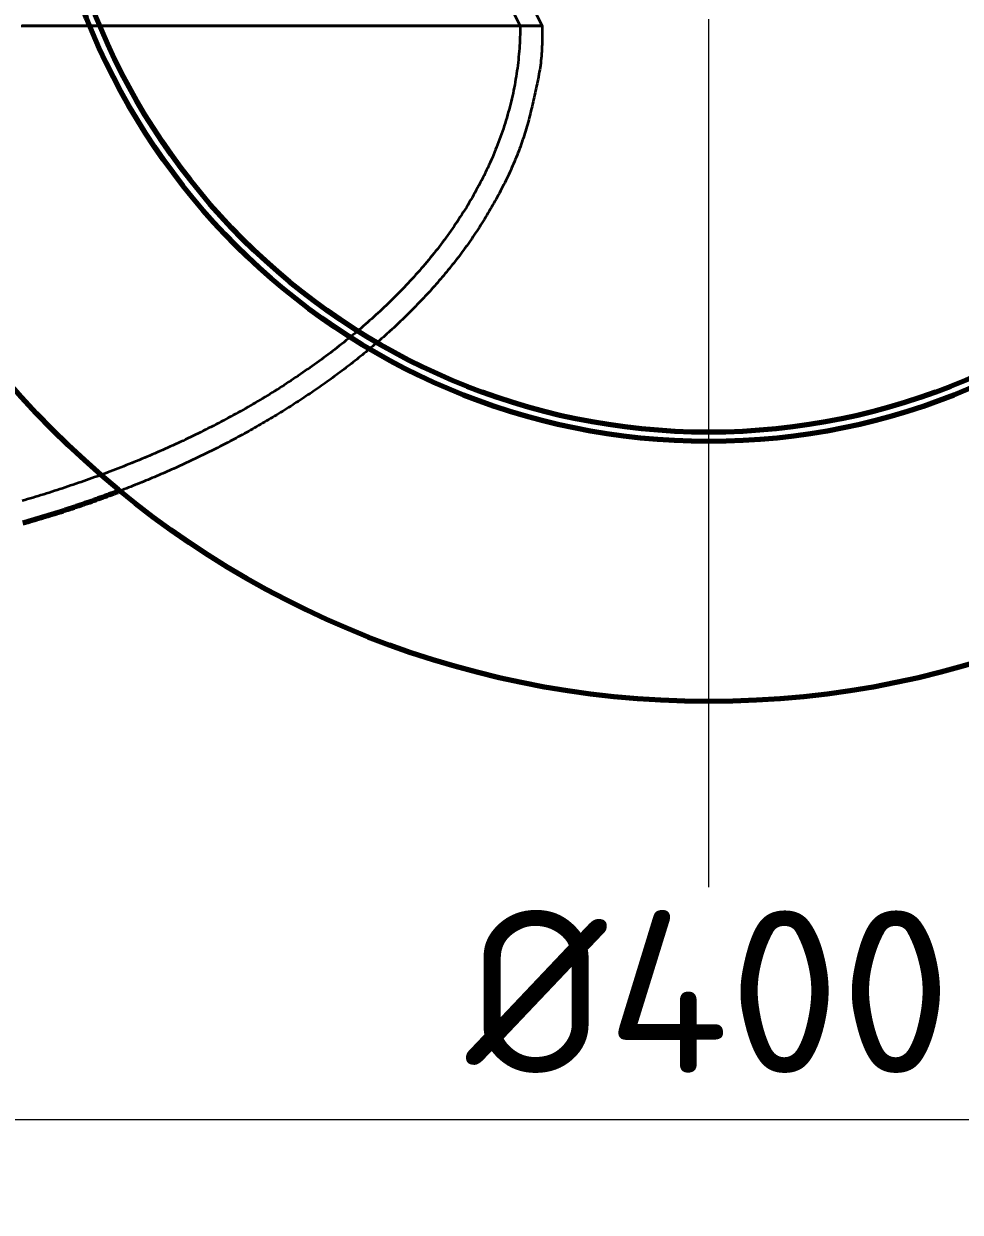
# Model space of a CAD drawing. Header units: millimetres. Extents: x 0 to 2382, y 0 to 420.
# Drawn here: x 303.24 to 323.42, y 199 to 224.6 of the extents above; entities that cross this region are included whole.
import ezdxf

# ---------------------------------------------------------------- set-up
doc = ezdxf.new("R2010")
doc.units = ezdxf.units.MM
doc.linetypes.add('IRAM-E-TRAZOS', pattern=[5, 4, -1])
doc.linetypes.add('IRAM-F-TRAZO-PUNTO', pattern=[20, 15, -2, 1, -2])
for name, color, linetype, lineweight in [('01-VISIBLE', 7, 'CONTINUOUS', 70), ('02-OCULTA', 4, 'IRAM-E-TRAZOS', 35), ('03-EJE', 1, 'IRAM-F-TRAZO-PUNTO', 18), ('04-COTA', 3, 'CONTINUOUS', 18)]:
    doc.layers.add(name, color=color, linetype=linetype, lineweight=lineweight)
doc.styles.add('ISO3098', font='isocpeur.ttf')
doc.dimstyles.new('FLAMA-IRAM', dxfattribs={"dimtxt": 3.5, "dimasz": 3.5, "dimexe": 2, "dimexo": 1.5, "dimgap": 1, "dimtad": 1, "dimdec": 1, "dimtxsty": 'ISO3098', "dimblk": 'IRAM_FLECHA', "dimblk1": 'IRAM_FLECHA', "dimblk2": 'IRAM_FLECHA', "dimcen": 2.5, "dimclrd": 256, "dimclre": 256, "dimclrt": 256, "dimazin": 3, "dimtfac": 1, "dimtmove": 0, "dimatfit": 3, "dimlwd": 18, "dimlwe": 18})

# ---------------------------------------------------------------- blocks, each defined once
blk = doc.blocks.new('IRAM_FLECHA')
blk.add_solid([(0, 0), (-1, 0.125), (-1, -0.125)])

msp = doc.modelspace()

# ---------------------------------------------------------------- linework, layer by layer
at = {"layer": '01-VISIBLE'}
msp.add_lwpolyline([(305.317, 214.536), (305.27, 214.518), (305.223, 214.5), (305.176, 214.483), (305.129, 214.465), (305.082, 214.448), (305.035, 214.43), (304.988, 214.413), (304.941, 214.396), (304.894, 214.379), (304.847, 214.362), (304.8, 214.345), (304.753, 214.328), (304.705, 214.311), (304.658, 214.295), (304.611, 214.278), (304.563, 214.262), (304.516, 214.246), (304.469, 214.229), (304.421, 214.213), (304.374, 214.197), (304.326, 214.181), (304.279, 214.165), (304.231, 214.15), (304.184, 214.134), (304.136, 214.118), (304.088, 214.103), (304.041, 214.087), (303.993, 214.072), (303.945, 214.057), (303.898, 214.042), (303.85, 214.027), (303.802, 214.012), (303.754, 213.997), (303.706, 213.982), (303.658, 213.968), (303.61, 213.953), (303.562, 213.939), (303.514, 213.924), (303.466, 213.91), (303.418, 213.896), (303.37, 213.882), (303.322, 213.868), (303.274, 213.854), (303.226, 213.84)], dxfattribs=at)
for radius in [20, 14.4, 14.2]:
    msp.add_circle((318, 230), radius, dxfattribs=at)
at = {"layer": '02-OCULTA'}
for p, q in [((313.462, 225.5), (313.937, 224.55)), ((313.937, 225.5), (314.412, 224.55))]:
    msp.add_line(p, q, dxfattribs=at)
for points in [[(303.188, 224.55), (303.283, 224.55), (303.379, 224.55), (303.474, 224.55), (303.569, 224.55), (303.664, 224.55), (303.759, 224.55), (303.854, 224.55), (303.949, 224.55), (304.044, 224.55), (304.14, 224.55), (304.235, 224.55), (304.33, 224.55), (304.425, 224.55), (304.52, 224.55), (304.615, 224.55), (304.71, 224.55), (304.805, 224.55), (304.901, 224.55), (304.996, 224.55), (305.091, 224.55), (305.186, 224.55), (305.281, 224.55), (305.376, 224.55), (305.471, 224.55), (305.566, 224.55), (305.662, 224.55), (305.757, 224.55), (305.852, 224.55), (305.947, 224.55), (306.042, 224.55), (306.137, 224.55), (306.232, 224.55), (306.327, 224.55), (306.423, 224.55), (306.518, 224.55), (306.613, 224.55), (306.708, 224.55), (306.803, 224.55), (306.898, 224.55), (306.993, 224.55), (307.088, 224.55), (307.184, 224.55), (307.279, 224.55), (307.374, 224.55), (307.469, 224.55), (307.564, 224.55), (307.659, 224.55), (307.754, 224.55), (307.849, 224.55), (307.945, 224.55), (308.04, 224.55), (308.135, 224.55), (308.23, 224.55), (308.325, 224.55), (308.42, 224.55), (308.515, 224.55), (308.61, 224.55), (308.706, 224.55), (308.801, 224.55), (308.896, 224.55), (308.991, 224.55), (309.086, 224.55), (309.181, 224.55), (309.276, 224.55), (309.371, 224.55), (309.467, 224.55), (309.562, 224.55), (309.657, 224.55), (309.752, 224.55), (309.847, 224.55), (309.942, 224.55), (310.037, 224.55), (310.132, 224.55), (310.228, 224.55), (310.323, 224.55), (310.418, 224.55), (310.513, 224.55), (310.608, 224.55), (310.703, 224.55), (310.798, 224.55), (310.893, 224.55), (310.989, 224.55), (311.084, 224.55), (311.179, 224.55), (311.274, 224.55), (311.369, 224.55), (311.464, 224.55), (311.559, 224.55), (311.654, 224.55), (311.75, 224.55), (311.845, 224.55), (311.94, 224.55), (312.035, 224.55), (312.13, 224.55), (312.225, 224.55), (312.32, 224.55), (312.415, 224.55), (312.511, 224.55), (312.606, 224.55), (312.701, 224.55), (312.796, 224.55), (312.891, 224.55), (312.986, 224.55), (313.081, 224.55), (313.176, 224.55), (313.272, 224.55), (313.367, 224.55), (313.462, 224.55), (313.557, 224.55), (313.652, 224.55), (313.747, 224.55), (313.842, 224.55), (313.937, 224.55)], [(303.208, 224.55), (303.258, 224.55), (303.309, 224.55), (303.359, 224.55), (303.409, 224.55), (303.459, 224.55), (303.509, 224.55), (303.559, 224.55), (303.609, 224.55), (303.659, 224.55), (303.709, 224.55), (303.759, 224.55), (303.809, 224.55), (303.859, 224.55), (303.909, 224.55), (303.959, 224.55), (304.009, 224.55), (304.059, 224.55), (304.109, 224.55), (304.159, 224.55), (304.209, 224.55), (304.259, 224.55), (304.309, 224.55), (304.359, 224.55), (304.409, 224.55), (304.459, 224.55), (304.509, 224.55), (304.559, 224.55), (304.609, 224.55), (304.659, 224.55), (304.709, 224.55), (304.759, 224.55), (304.809, 224.55), (304.859, 224.55), (304.909, 224.55), (304.959, 224.55), (305.009, 224.55), (305.059, 224.55), (305.109, 224.55), (305.159, 224.55), (305.209, 224.55), (305.259, 224.55), (305.309, 224.55), (305.359, 224.55), (305.409, 224.55), (305.459, 224.55), (305.509, 224.55), (305.559, 224.55), (305.609, 224.55), (305.659, 224.55), (305.709, 224.55), (305.759, 224.55), (305.809, 224.55), (305.859, 224.55), (305.909, 224.55), (305.959, 224.55), (306.009, 224.55), (306.06, 224.55), (306.11, 224.55), (306.16, 224.55), (306.21, 224.55), (306.26, 224.55), (306.31, 224.55), (306.36, 224.55), (306.41, 224.55), (306.46, 224.55), (306.51, 224.55), (306.56, 224.55), (306.61, 224.55), (306.66, 224.55), (306.71, 224.55), (306.76, 224.55), (306.81, 224.55), (306.86, 224.55), (306.91, 224.55), (306.96, 224.55), (307.01, 224.55), (307.06, 224.55), (307.11, 224.55), (307.16, 224.55), (307.21, 224.55), (307.26, 224.55), (307.31, 224.55), (307.36, 224.55), (307.41, 224.55), (307.46, 224.55), (307.51, 224.55), (307.56, 224.55), (307.61, 224.55), (307.66, 224.55), (307.71, 224.55), (307.76, 224.55), (307.81, 224.55), (307.86, 224.55), (307.91, 224.55), (307.96, 224.55), (308.01, 224.55), (308.06, 224.55), (308.11, 224.55), (308.16, 224.55), (308.21, 224.55), (308.26, 224.55), (308.31, 224.55), (308.36, 224.55), (308.41, 224.55), (308.46, 224.55), (308.51, 224.55), (308.56, 224.55), (308.61, 224.55), (308.66, 224.55), (308.71, 224.55), (308.76, 224.55), (308.81, 224.55), (308.861, 224.55), (308.911, 224.55), (308.961, 224.55), (309.011, 224.55), (309.061, 224.55), (309.111, 224.55), (309.161, 224.55), (309.211, 224.55), (309.261, 224.55), (309.311, 224.55), (309.361, 224.55), (309.411, 224.55), (309.461, 224.55), (309.511, 224.55), (309.561, 224.55), (309.611, 224.55), (309.661, 224.55), (309.711, 224.55), (309.761, 224.55), (309.811, 224.55), (309.861, 224.55), (309.911, 224.55), (309.961, 224.55), (310.011, 224.55), (310.061, 224.55), (310.111, 224.55), (310.161, 224.55), (310.211, 224.55), (310.261, 224.55), (310.311, 224.55), (310.361, 224.55), (310.411, 224.55), (310.461, 224.55), (310.511, 224.55), (310.561, 224.55), (310.611, 224.55), (310.661, 224.55), (310.711, 224.55), (310.761, 224.55), (310.811, 224.55), (310.861, 224.55), (310.911, 224.55), (310.961, 224.55), (311.011, 224.55), (311.061, 224.55), (311.111, 224.55), (311.161, 224.55), (311.211, 224.55), (311.261, 224.55), (311.311, 224.55), (311.361, 224.55), (311.411, 224.55), (311.461, 224.55), (311.511, 224.55), (311.561, 224.55), (311.611, 224.55), (311.662, 224.55), (311.712, 224.55), (311.762, 224.55), (311.812, 224.55), (311.862, 224.55), (311.912, 224.55), (311.962, 224.55), (312.012, 224.55), (312.062, 224.55), (312.112, 224.55), (312.162, 224.55), (312.212, 224.55), (312.262, 224.55), (312.312, 224.55), (312.362, 224.55), (312.412, 224.55), (312.462, 224.55), (312.512, 224.55), (312.562, 224.55), (312.612, 224.55), (312.662, 224.55), (312.712, 224.55), (312.762, 224.55), (312.812, 224.55), (312.862, 224.55), (312.912, 224.55), (312.962, 224.55), (313.012, 224.55), (313.062, 224.55), (313.112, 224.55), (313.162, 224.55), (313.212, 224.55), (313.262, 224.55), (313.312, 224.55), (313.362, 224.55), (313.412, 224.55), (313.462, 224.55), (313.512, 224.55), (313.562, 224.55), (313.612, 224.55), (313.662, 224.55), (313.712, 224.55), (313.762, 224.55), (313.812, 224.55), (313.862, 224.55), (313.912, 224.55), (313.962, 224.55), (314.012, 224.55), (314.062, 224.55), (314.112, 224.55), (314.162, 224.55), (314.212, 224.55), (314.262, 224.55), (314.312, 224.55), (314.362, 224.55), (314.412, 224.55)], [(313.937, 224.55), (313.937, 224.489), (313.937, 224.429), (313.935, 224.368), (313.933, 224.307), (313.931, 224.246), (313.928, 224.186), (313.925, 224.125), (313.921, 224.065), (313.916, 224.004), (313.911, 223.944), (313.905, 223.883), (313.899, 223.823), (313.892, 223.762), (313.885, 223.702), (313.877, 223.642), (313.869, 223.582), (313.86, 223.522), (313.85, 223.462), (313.84, 223.402), (313.83, 223.342), (313.819, 223.282), (313.807, 223.223), (313.795, 223.163), (313.783, 223.104), (313.77, 223.044), (313.756, 222.985), (313.742, 222.926), (313.728, 222.867), (313.713, 222.808), (313.697, 222.75), (313.681, 222.691), (313.665, 222.633), (313.648, 222.574), (313.63, 222.516), (313.612, 222.458), (313.594, 222.4), (313.575, 222.343), (313.556, 222.285), (313.536, 222.228), (313.516, 222.17), (313.495, 222.113), (313.474, 222.056), (313.452, 222), (313.43, 221.943), (313.408, 221.887), (313.385, 221.83), (313.361, 221.774), (313.338, 221.719), (313.313, 221.663), (313.289, 221.607), (313.264, 221.552), (313.238, 221.497), (313.212, 221.442), (313.186, 221.387), (313.159, 221.333), (313.132, 221.278), (313.105, 221.224), (313.077, 221.17), (313.049, 221.117), (313.02, 221.063), (312.991, 221.01), (312.962, 220.957), (312.932, 220.904), (312.902, 220.851), (312.871, 220.798), (312.84, 220.746), (312.809, 220.694), (312.778, 220.642), (312.746, 220.591), (312.713, 220.539), (312.681, 220.488), (312.648, 220.437), (312.615, 220.386), (312.581, 220.335), (312.547, 220.285), (312.513, 220.235), (312.478, 220.185), (312.443, 220.135), (312.408, 220.086), (312.373, 220.037), (312.337, 219.988), (312.301, 219.939), (312.264, 219.89), (312.228, 219.842), (312.191, 219.794), (312.154, 219.746), (312.116, 219.698), (312.078, 219.65), (312.04, 219.603), (312.002, 219.556), (311.963, 219.509), (311.925, 219.462), (311.885, 219.416), (311.846, 219.37), (311.806, 219.324), (311.766, 219.278), (311.726, 219.232), (311.686, 219.187), (311.645, 219.142), (311.604, 219.097), (311.563, 219.052), (311.522, 219.008), (311.48, 218.964), (311.438, 218.92), (311.396, 218.876), (311.354, 218.832), (311.312, 218.789), (311.269, 218.746), (311.226, 218.703), (311.183, 218.66), (311.14, 218.618), (311.096, 218.575), (311.052, 218.533), (311.008, 218.491), (310.964, 218.45), (310.92, 218.408), (310.875, 218.367), (310.831, 218.326), (310.786, 218.285), (310.74, 218.244), (310.695, 218.204), (310.65, 218.164), (310.604, 218.124), (310.558, 218.084), (310.512, 218.044), (310.466, 218.005), (310.419, 217.966), (310.373, 217.927), (310.326, 217.888), (310.279, 217.849), (310.232, 217.811), (310.185, 217.773), (310.138, 217.735), (310.09, 217.697), (310.042, 217.66), (309.994, 217.622), (309.946, 217.585), (309.898, 217.548), (309.85, 217.511), (309.801, 217.475), (309.753, 217.438), (309.704, 217.402), (309.655, 217.366), (309.606, 217.331), (309.557, 217.295), (309.508, 217.26), (309.458, 217.224), (309.408, 217.189), (309.359, 217.155), (309.309, 217.12), (309.259, 217.085), (309.209, 217.051), (309.158, 217.017), (309.108, 216.983), (309.058, 216.95), (309.007, 216.916), (308.956, 216.883), (308.905, 216.85), (308.854, 216.817), (308.803, 216.784), (308.752, 216.751), (308.7, 216.719), (308.649, 216.687), (308.597, 216.655), (308.546, 216.623), (308.494, 216.591), (308.442, 216.56), (308.39, 216.528), (308.338, 216.497), (308.286, 216.466), (308.233, 216.436), (308.181, 216.405), (308.128, 216.375), (308.076, 216.344), (308.023, 216.314), (307.97, 216.284), (307.917, 216.255), (307.864, 216.225), (307.811, 216.196), (307.758, 216.167), (307.704, 216.137), (307.651, 216.109), (307.597, 216.08), (307.544, 216.051), (307.49, 216.023), (307.436, 215.995), (307.382, 215.967), (307.329, 215.939), (307.275, 215.911), (307.22, 215.884), (307.166, 215.856), (307.112, 215.829), (307.058, 215.802), (307.003, 215.775), (306.949, 215.749), (306.894, 215.722), (306.839, 215.696), (306.784, 215.669), (306.73, 215.643), (306.675, 215.617), (306.62, 215.592), (306.565, 215.566), (306.51, 215.541), (306.454, 215.515), (306.399, 215.49), (306.344, 215.465), (306.288, 215.441), (306.233, 215.416), (306.177, 215.391), (306.122, 215.367), (306.066, 215.343), (306.01, 215.319), (305.954, 215.295), (305.898, 215.271), (305.842, 215.248), (305.786, 215.224), (305.73, 215.201), (305.674, 215.178), (305.618, 215.155), (305.562, 215.132), (305.505, 215.11), (305.449, 215.087), (305.392, 215.065), (305.336, 215.043), (305.279, 215.021), (305.223, 214.999), (305.166, 214.977), (305.109, 214.955), (305.052, 214.934), (304.996, 214.913), (304.939, 214.891), (304.882, 214.87), (304.825, 214.849), (304.768, 214.829), (304.711, 214.808), (304.653, 214.788), (304.596, 214.767), (304.539, 214.747), (304.482, 214.727), (304.424, 214.707), (304.367, 214.688), (304.309, 214.668), (304.252, 214.649), (304.194, 214.629), (304.137, 214.61), (304.079, 214.591), (304.021, 214.572), (303.963, 214.553), (303.906, 214.535), (303.848, 214.516), (303.79, 214.498), (303.732, 214.48), (303.674, 214.462), (303.616, 214.444), (303.558, 214.426), (303.5, 214.408), (303.442, 214.39), (303.384, 214.373), (303.325, 214.356), (303.267, 214.339), (303.209, 214.322)], [(314.412, 224.55), (314.362, 224.55), (314.312, 224.55), (314.262, 224.55), (314.212, 224.55), (314.162, 224.55), (314.112, 224.55), (314.062, 224.55), (314.012, 224.55), (313.962, 224.55), (313.912, 224.55), (313.862, 224.55), (313.812, 224.55), (313.762, 224.55), (313.712, 224.55), (313.662, 224.55), (313.612, 224.55), (313.562, 224.55), (313.512, 224.55), (313.462, 224.55), (313.412, 224.55), (313.362, 224.55), (313.312, 224.55), (313.262, 224.55), (313.212, 224.55), (313.162, 224.55), (313.112, 224.55), (313.062, 224.55), (313.012, 224.55), (312.962, 224.55), (312.912, 224.55), (312.862, 224.55), (312.812, 224.55), (312.762, 224.55), (312.712, 224.55), (312.662, 224.55), (312.612, 224.55), (312.562, 224.55), (312.512, 224.55), (312.462, 224.55), (312.412, 224.55), (312.362, 224.55), (312.312, 224.55), (312.262, 224.55), (312.212, 224.55), (312.162, 224.55), (312.112, 224.55), (312.062, 224.55), (312.012, 224.55), (311.962, 224.55), (311.912, 224.55), (311.862, 224.55), (311.812, 224.55), (311.762, 224.55), (311.712, 224.55), (311.662, 224.55), (311.612, 224.55), (311.562, 224.55), (311.512, 224.55), (311.462, 224.55), (311.412, 224.55), (311.362, 224.55), (311.312, 224.55), (311.262, 224.55), (311.212, 224.55), (311.162, 224.55), (311.112, 224.55), (311.062, 224.55), (311.012, 224.55), (310.962, 224.55), (310.912, 224.55), (310.862, 224.55), (310.812, 224.55), (310.762, 224.55), (310.712, 224.55), (310.662, 224.55), (310.612, 224.55), (310.562, 224.55), (310.512, 224.55), (310.462, 224.55), (310.412, 224.55), (310.362, 224.55), (310.312, 224.55), (310.262, 224.55), (310.212, 224.55), (310.162, 224.55), (310.112, 224.55), (310.062, 224.55), (310.012, 224.55), (309.962, 224.55), (309.912, 224.55), (309.862, 224.55), (309.812, 224.55), (309.762, 224.55), (309.712, 224.55), (309.662, 224.55), (309.612, 224.55), (309.562, 224.55), (309.512, 224.55), (309.462, 224.55), (309.412, 224.55), (309.362, 224.55), (309.312, 224.55), (309.262, 224.55), (309.212, 224.55), (309.162, 224.55), (309.112, 224.55), (309.062, 224.55), (309.012, 224.55), (308.962, 224.55), (308.912, 224.55), (308.862, 224.55), (308.812, 224.55), (308.762, 224.55), (308.712, 224.55), (308.662, 224.55), (308.612, 224.55), (308.562, 224.55), (308.512, 224.55), (308.462, 224.55), (308.412, 224.55), (308.362, 224.55), (308.312, 224.55), (308.262, 224.55), (308.212, 224.55), (308.162, 224.55), (308.112, 224.55), (308.062, 224.55), (308.012, 224.55), (307.962, 224.55), (307.912, 224.55), (307.862, 224.55), (307.812, 224.55), (307.762, 224.55), (307.712, 224.55), (307.662, 224.55), (307.612, 224.55), (307.562, 224.55), (307.512, 224.55), (307.462, 224.55), (307.412, 224.55), (307.362, 224.55), (307.312, 224.55), (307.262, 224.55), (307.212, 224.55), (307.162, 224.55), (307.112, 224.55), (307.062, 224.55), (307.012, 224.55), (306.962, 224.55), (306.912, 224.55), (306.862, 224.55), (306.812, 224.55), (306.762, 224.55), (306.712, 224.55), (306.662, 224.55), (306.612, 224.55), (306.562, 224.55), (306.512, 224.55), (306.462, 224.55), (306.412, 224.55), (306.362, 224.55), (306.312, 224.55), (306.262, 224.55), (306.212, 224.55), (306.162, 224.55), (306.112, 224.55), (306.062, 224.55), (306.012, 224.55), (305.962, 224.55), (305.912, 224.55), (305.862, 224.55), (305.812, 224.55), (305.762, 224.55), (305.712, 224.55), (305.662, 224.55), (305.612, 224.55), (305.562, 224.55), (305.512, 224.55), (305.462, 224.55), (305.412, 224.55), (305.362, 224.55), (305.312, 224.55), (305.262, 224.55), (305.212, 224.55), (305.162, 224.55), (305.112, 224.55), (305.062, 224.55), (305.012, 224.55), (304.962, 224.55), (304.912, 224.55), (304.862, 224.55), (304.812, 224.55), (304.762, 224.55), (304.712, 224.55), (304.662, 224.55), (304.612, 224.55), (304.562, 224.55), (304.512, 224.55), (304.462, 224.55), (304.412, 224.55), (304.362, 224.55), (304.312, 224.55), (304.262, 224.55), (304.212, 224.55), (304.162, 224.55), (304.112, 224.55), (304.062, 224.55), (304.012, 224.55), (303.962, 224.55), (303.912, 224.55), (303.862, 224.55), (303.812, 224.55), (303.762, 224.55), (303.712, 224.55), (303.662, 224.55), (303.612, 224.55), (303.562, 224.55), (303.512, 224.55), (303.462, 224.55), (303.412, 224.55), (303.362, 224.55), (303.312, 224.55), (303.262, 224.55), (303.212, 224.55)], [(313.937, 224.55), (313.887, 224.55), (313.837, 224.55), (313.787, 224.55), (313.737, 224.55), (313.687, 224.55), (313.637, 224.55), (313.587, 224.55), (313.537, 224.55), (313.487, 224.55), (313.437, 224.55), (313.387, 224.55), (313.337, 224.55), (313.287, 224.55), (313.237, 224.55), (313.187, 224.55), (313.136, 224.55), (313.086, 224.55), (313.036, 224.55), (312.986, 224.55), (312.936, 224.55), (312.886, 224.55), (312.836, 224.55), (312.786, 224.55), (312.736, 224.55), (312.686, 224.55), (312.636, 224.55), (312.586, 224.55), (312.536, 224.55), (312.486, 224.55), (312.436, 224.55), (312.385, 224.55), (312.335, 224.55), (312.285, 224.55), (312.235, 224.55), (312.185, 224.55), (312.135, 224.55), (312.085, 224.55), (312.035, 224.55), (311.985, 224.55), (311.935, 224.55), (311.885, 224.55), (311.835, 224.55), (311.785, 224.55), (311.735, 224.55), (311.685, 224.55), (311.634, 224.55), (311.584, 224.55), (311.534, 224.55), (311.484, 224.55), (311.434, 224.55), (311.384, 224.55), (311.334, 224.55), (311.284, 224.55), (311.234, 224.55), (311.184, 224.55), (311.134, 224.55), (311.084, 224.55), (311.034, 224.55), (310.984, 224.55), (310.934, 224.55), (310.883, 224.55), (310.833, 224.55), (310.783, 224.55), (310.733, 224.55), (310.683, 224.55), (310.633, 224.55), (310.583, 224.55), (310.533, 224.55), (310.483, 224.55), (310.433, 224.55), (310.383, 224.55), (310.333, 224.55), (310.283, 224.55), (310.233, 224.55), (310.183, 224.55), (310.132, 224.55), (310.082, 224.55), (310.032, 224.55), (309.982, 224.55), (309.932, 224.55), (309.882, 224.55), (309.832, 224.55), (309.782, 224.55), (309.732, 224.55), (309.682, 224.55), (309.632, 224.55), (309.582, 224.55), (309.532, 224.55), (309.482, 224.55), (309.432, 224.55), (309.382, 224.55), (309.331, 224.55), (309.281, 224.55), (309.231, 224.55), (309.181, 224.55), (309.131, 224.55), (309.081, 224.55), (309.031, 224.55), (308.981, 224.55), (308.931, 224.55), (308.881, 224.55), (308.831, 224.55), (308.781, 224.55), (308.731, 224.55), (308.681, 224.55), (308.631, 224.55), (308.58, 224.55), (308.53, 224.55), (308.48, 224.55), (308.43, 224.55), (308.38, 224.55), (308.33, 224.55), (308.28, 224.55), (308.23, 224.55), (308.18, 224.55), (308.13, 224.55), (308.08, 224.55), (308.03, 224.55), (307.98, 224.55), (307.93, 224.55), (307.88, 224.55), (307.829, 224.55), (307.779, 224.55), (307.729, 224.55), (307.679, 224.55), (307.629, 224.55), (307.579, 224.55), (307.529, 224.55), (307.479, 224.55), (307.429, 224.55), (307.379, 224.55), (307.329, 224.55), (307.279, 224.55), (307.229, 224.55), (307.179, 224.55), (307.129, 224.55), (307.078, 224.55), (307.028, 224.55), (306.978, 224.55), (306.928, 224.55), (306.878, 224.55), (306.828, 224.55), (306.778, 224.55), (306.728, 224.55), (306.678, 224.55), (306.628, 224.55), (306.578, 224.55), (306.528, 224.55), (306.478, 224.55), (306.428, 224.55), (306.378, 224.55), (306.327, 224.55), (306.277, 224.55), (306.227, 224.55), (306.177, 224.55), (306.127, 224.55), (306.077, 224.55), (306.027, 224.55), (305.977, 224.55), (305.927, 224.55), (305.877, 224.55), (305.827, 224.55), (305.777, 224.55), (305.727, 224.55), (305.677, 224.55), (305.627, 224.55), (305.577, 224.55), (305.526, 224.55), (305.476, 224.55), (305.426, 224.55), (305.376, 224.55), (305.326, 224.55), (305.276, 224.55), (305.226, 224.55), (305.176, 224.55), (305.126, 224.55), (305.076, 224.55), (305.026, 224.55), (304.976, 224.55), (304.926, 224.55), (304.876, 224.55), (304.826, 224.55), (304.775, 224.55), (304.725, 224.55), (304.675, 224.55), (304.625, 224.55), (304.575, 224.55), (304.525, 224.55), (304.475, 224.55), (304.425, 224.55), (304.375, 224.55), (304.325, 224.55), (304.275, 224.55), (304.225, 224.55), (304.175, 224.55), (304.125, 224.55), (304.075, 224.55), (304.024, 224.55), (303.974, 224.55), (303.924, 224.55), (303.874, 224.55), (303.824, 224.55), (303.774, 224.55), (303.724, 224.55), (303.674, 224.55), (303.624, 224.55), (303.574, 224.55), (303.524, 224.55), (303.474, 224.55), (303.424, 224.55), (303.374, 224.55), (303.324, 224.55), (303.273, 224.55), (303.223, 224.55)], [(314.412, 224.55), (314.412, 224.5), (314.412, 224.45), (314.411, 224.4), (314.411, 224.35), (314.41, 224.3), (314.41, 224.25), (314.409, 224.2), (314.408, 224.15), (314.406, 224.1), (314.404, 224.05), (314.402, 224), (314.398, 223.95), (314.395, 223.9), (314.391, 223.85), (314.386, 223.8), (314.38, 223.75), (314.373, 223.701), (314.366, 223.651), (314.359, 223.602), (314.35, 223.552), (314.341, 223.503), (314.332, 223.454), (314.322, 223.405), (314.312, 223.356), (314.302, 223.307), (314.292, 223.258), (314.281, 223.209), (314.271, 223.16), (314.26, 223.111), (314.249, 223.062), (314.238, 223.013), (314.227, 222.965), (314.216, 222.916), (314.205, 222.867), (314.194, 222.818), (314.182, 222.77), (314.17, 222.721), (314.158, 222.672), (314.146, 222.624), (314.133, 222.575), (314.121, 222.527), (314.107, 222.479), (314.094, 222.431), (314.08, 222.383), (314.066, 222.335), (314.052, 222.287), (314.037, 222.239), (314.022, 222.191), (314.007, 222.143), (313.991, 222.096), (313.975, 222.048), (313.959, 222.001), (313.942, 221.954), (313.925, 221.907), (313.907, 221.86), (313.889, 221.813), (313.871, 221.767), (313.852, 221.72), (313.833, 221.674), (313.813, 221.628), (313.794, 221.582), (313.774, 221.536), (313.753, 221.49), (313.733, 221.445), (313.712, 221.399), (313.691, 221.354), (313.669, 221.309), (313.648, 221.264), (313.626, 221.219), (313.604, 221.174), (313.581, 221.129), (313.558, 221.084), (313.536, 221.04), (313.512, 220.996), (313.489, 220.951), (313.465, 220.907), (313.442, 220.863), (313.418, 220.819), (313.393, 220.775), (313.369, 220.732), (313.344, 220.688), (313.319, 220.645), (313.294, 220.602), (313.269, 220.558), (313.244, 220.515), (313.218, 220.472), (313.192, 220.429), (313.166, 220.387), (313.14, 220.344), (313.113, 220.302), (313.086, 220.259), (313.059, 220.217), (313.032, 220.175), (313.005, 220.133), (312.977, 220.092), (312.949, 220.05), (312.921, 220.009), (312.893, 219.967), (312.864, 219.926), (312.836, 219.885), (312.807, 219.844), (312.778, 219.804), (312.748, 219.763), (312.719, 219.723), (312.689, 219.682), (312.659, 219.642), (312.629, 219.602), (312.599, 219.563), (312.568, 219.523), (312.538, 219.483), (312.507, 219.444), (312.476, 219.405), (312.444, 219.366), (312.413, 219.327), (312.381, 219.288), (312.35, 219.249), (312.318, 219.211), (312.285, 219.172), (312.253, 219.134), (312.221, 219.096), (312.188, 219.058), (312.155, 219.02), (312.122, 218.983), (312.089, 218.945), (312.056, 218.908), (312.022, 218.87), (311.989, 218.833), (311.955, 218.796), (311.921, 218.76), (311.887, 218.723), (311.853, 218.686), (311.819, 218.65), (311.784, 218.614), (311.75, 218.578), (311.715, 218.542), (311.68, 218.506), (311.645, 218.47), (311.61, 218.434), (311.574, 218.399), (311.539, 218.364), (311.503, 218.329), (311.467, 218.294), (311.432, 218.259), (311.395, 218.224), (311.359, 218.189), (311.323, 218.155), (311.287, 218.12), (311.25, 218.086), (311.213, 218.052), (311.177, 218.018), (311.14, 217.984), (311.103, 217.951), (311.066, 217.917), (311.028, 217.884), (310.991, 217.851), (310.953, 217.818), (310.916, 217.785), (310.878, 217.752), (310.84, 217.719), (310.802, 217.686), (310.764, 217.654), (310.726, 217.622), (310.687, 217.59), (310.649, 217.558), (310.61, 217.526), (310.572, 217.494), (310.533, 217.462), (310.494, 217.431), (310.455, 217.4), (310.416, 217.368), (310.376, 217.337), (310.337, 217.306), (310.298, 217.276), (310.258, 217.245), (310.219, 217.214), (310.179, 217.184), (310.139, 217.154), (310.099, 217.123), (310.059, 217.093), (310.019, 217.063), (309.979, 217.034), (309.938, 217.004), (309.898, 216.974), (309.858, 216.945), (309.817, 216.916), (309.776, 216.886), (309.736, 216.857), (309.695, 216.829), (309.654, 216.8), (309.613, 216.771), (309.572, 216.742), (309.53, 216.714), (309.489, 216.686), (309.448, 216.658), (309.406, 216.63), (309.365, 216.602), (309.323, 216.574), (309.282, 216.546), (309.24, 216.519), (309.198, 216.491), (309.156, 216.464), (309.114, 216.437), (309.072, 216.409), (309.03, 216.382), (308.988, 216.356), (308.945, 216.329), (308.903, 216.302), (308.86, 216.276), (308.818, 216.249), (308.775, 216.223), (308.733, 216.197), (308.69, 216.171), (308.647, 216.145), (308.604, 216.119), (308.561, 216.094), (308.518, 216.068), (308.475, 216.043), (308.432, 216.017), (308.389, 215.992), (308.345, 215.967), (308.302, 215.942), (308.258, 215.917), (308.215, 215.893), (308.171, 215.868), (308.128, 215.844), (308.084, 215.819), (308.04, 215.795), (307.996, 215.771), (307.952, 215.747), (307.909, 215.723), (307.865, 215.699), (307.82, 215.675), (307.776, 215.652), (307.732, 215.628), (307.688, 215.605), (307.644, 215.581), (307.599, 215.558), (307.555, 215.535), (307.51, 215.512), (307.466, 215.49), (307.421, 215.467), (307.377, 215.444), (307.332, 215.422), (307.287, 215.399), (307.242, 215.377), (307.197, 215.355), (307.152, 215.333), (307.107, 215.311), (307.062, 215.289), (307.017, 215.267), (306.972, 215.246), (306.927, 215.224), (306.882, 215.203), (306.837, 215.181), (306.791, 215.16), (306.746, 215.139), (306.7, 215.118), (306.655, 215.097), (306.609, 215.076), (306.564, 215.056), (306.518, 215.035), (306.473, 215.015), (306.427, 214.994), (306.381, 214.974), (306.335, 214.954), (306.289, 214.934), (306.243, 214.914), (306.198, 214.894), (306.152, 214.874), (306.106, 214.855), (306.059, 214.835), (306.013, 214.816), (305.967, 214.796), (305.921, 214.777), (305.875, 214.758), (305.828, 214.739), (305.782, 214.72), (305.736, 214.701), (305.689, 214.682), (305.643, 214.664), (305.596, 214.645), (305.55, 214.627), (305.503, 214.608), (305.457, 214.59), (305.41, 214.572), (305.363, 214.554), (305.317, 214.536)]]:
    msp.add_lwpolyline(points, dxfattribs=at)
for radius in [20, 20, 20, 14.4, 14.4, 14.4, 14.4, 14.4, 14.4, 14.4, 14.2, 14.2, 14.2, 14.2, 14.2, 14.2, 14.2]:
    msp.add_circle((318, 230), radius, dxfattribs=at)
at = {"layer": '03-EJE'}
for p, q in [((318, 206), (318, 254)), ((318, 209.7), (318, 250.3))]:
    msp.add_line(p, q, dxfattribs=at)

# ---------------------------------------------------------------- dimensions: what is measured, and where the dimension line sits
at = {"layer": '04-COTA'}
msp.add_linear_dim(base=(298, 201), p1=(298, 230), p2=(338, 230), dimstyle='FLAMA-IRAM', override={"dimlfac": 10, "dimpost": '%%c<>'}, dxfattribs=at).render()

doc.saveas('drawing.dxf')
